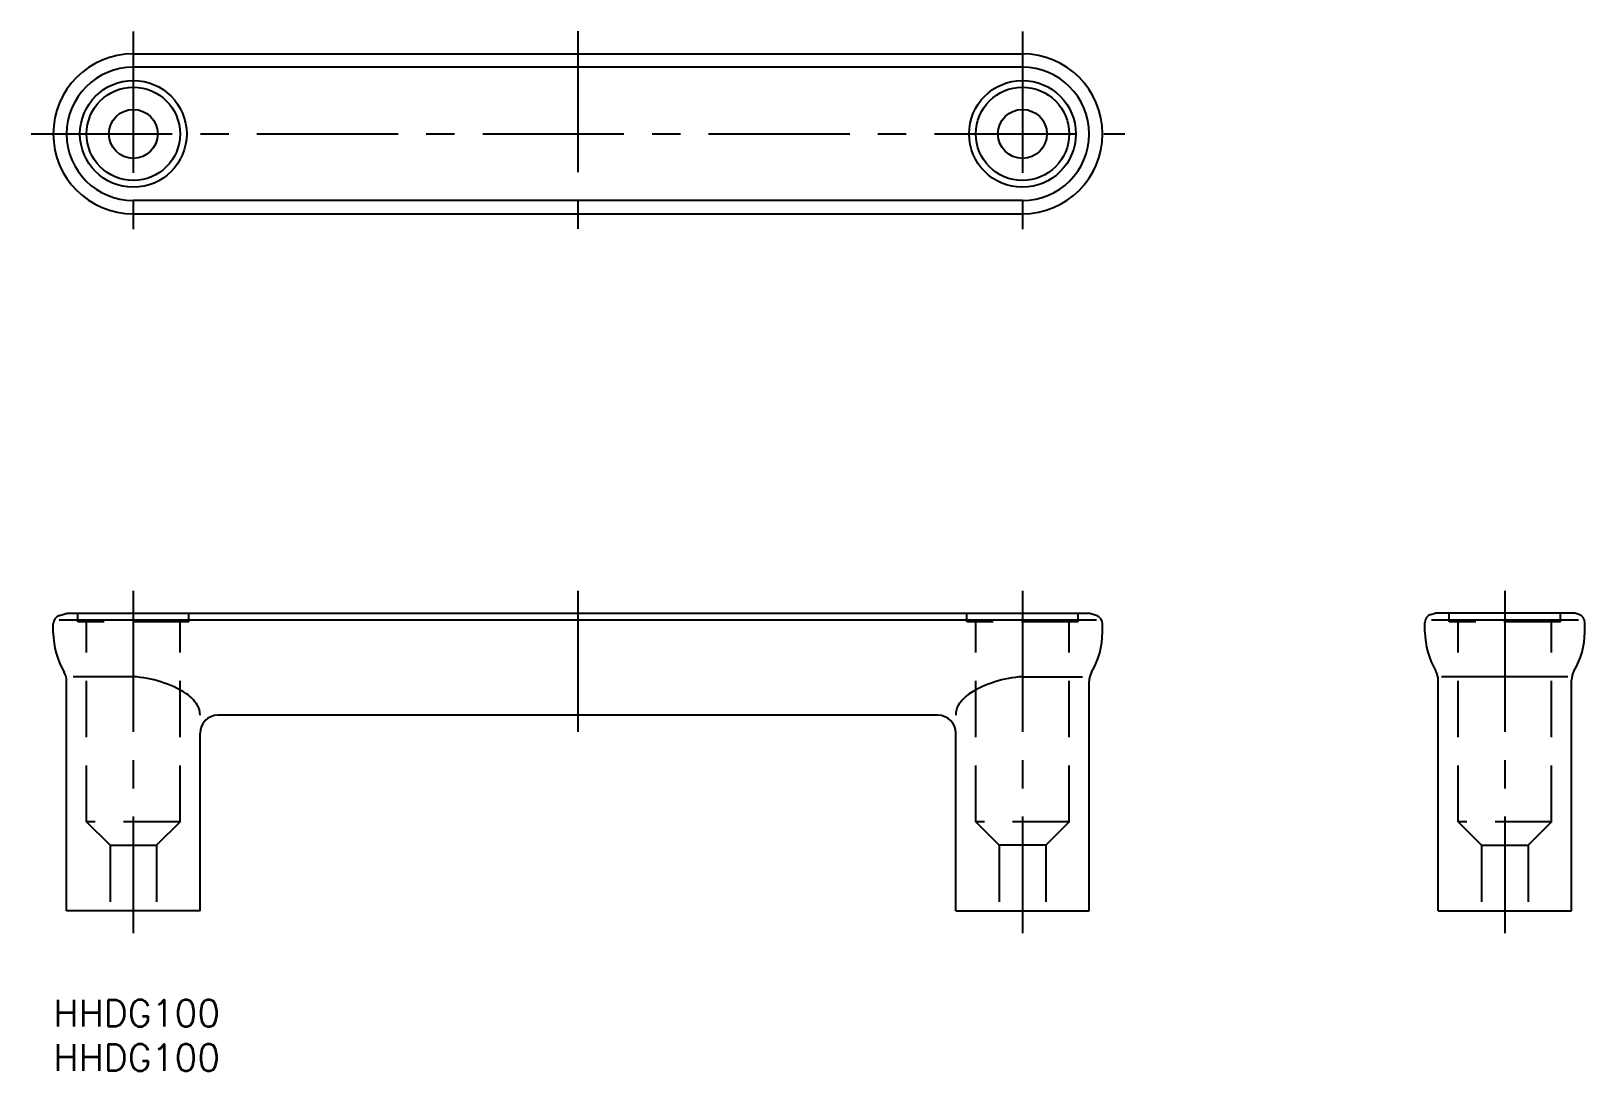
# Model space of a CAD drawing. Extents: x -2 to 172, y -8 to 109.
import ezdxf

# ---------------------------------------------------------------- set-up
doc = ezdxf.new("R2010")
doc.units = 0
doc.header["$LTSCALE"] = 0.5
doc.linetypes.add('CENTER', pattern=[50.8, 31.75, -6.35, 6.35, -6.35])
doc.linetypes.add('DASHED', pattern=[19.05, 12.7, -6.35])
for name, color, linetype in [('MSM_CENTER', 1, 'CENTER'), ('MSM_CONTINUOUS', 7, 'CONTINUOUS'), ('MSM_DASHED', 4, 'DASHED'), ('MSM_NARROW', 5, 'CONTINUOUS'), ('MSM_PART_NUMBER', 7, 'CONTINUOUS')]:
    doc.layers.add(name, color=color, linetype=linetype)
doc.styles.get("Standard").update_dxf_attribs({"font": 'txt.shx', "height": 3, "bigfont": 'bigfont.shx'})

# ---------------------------------------------------------------- blocks, each defined once
blk = doc.blocks.new('*U2')
at = {"layer": 'MSM_PART_NUMBER'}
blk.add_text('HHDG100', height=3, dxfattribs=at).set_placement((0, -3))
blk = doc.blocks.new('*U3')
at = {"layer": 'MSM_PART_NUMBER'}
blk.add_text('HHDG100', height=3, dxfattribs=at).set_placement((0, -8))

msp = doc.modelspace()

# ---------------------------------------------------------------- linework, layer by layer
at = {"layer": 'MSM_CENTER'}
for p, q in [((9, 108.89), (9, 85.89)), ((59, 108.95), (59, 85.89)), ((109, 108.89), (109, 85.89)), ((-2.5, 97.39), (120.5, 97.39)), ((9, 46), (9, 7.5)), ((59, 46), (59, 29.5)), ((109, 46), (109, 7.5)), ((163.26, 46), (163.26, 7.5))]:
    msp.add_line(p, q, dxfattribs=at)
at = {"layer": 'MSM_CONTINUOUS'}
for p, q in [((9, 106.39), (109, 106.39)), ((109, 104.89), (9, 104.89)), ((109, 89.89), (9, 89.89)), ((9, 88.39), (109, 88.39)), ((0, 41.29), (0, 42.27)), ((0.69, 43.22), (1.55, 43.5)), ((1.55, 43.5), (116.45, 43.5)), ((117.31, 43.22), (116.45, 43.5)), ((118, 41.35), (118, 42.27)), ((154.26, 41.37), (154.26, 42.4)), ((154.95, 43.35), (155.41, 43.5)), ((171.12, 43.5), (155.41, 43.5)), ((171.57, 43.35), (171.12, 43.5)), ((172.26, 41.37), (172.26, 42.4)), ((1.5, 10), (1.5, 35.83)), ((116.5, 10), (116.5, 35.83)), ((155.76, 10), (155.76, 35.96)), ((170.76, 10), (170.76, 35.96)), ((99.5, 32), (18.5, 32)), ((16.5, 10), (16.5, 30)), ((101.5, 10), (101.5, 30)), ((16.5, 10), (1.5, 10)), ((101.5, 10), (116.5, 10)), ((155.76, 10), (170.76, 10))]:
    msp.add_line(p, q, dxfattribs=at)
for centre, radius in [((9, 97.39), 6), ((109, 97.39), 6), ((9, 97.39), 5.25), ((109, 97.39), 5.25), ((9, 97.39), 2.75), ((109, 97.39), 2.75)]:
    msp.add_circle(centre, radius, dxfattribs=at)
for centre, radius, start, end in [((9, 97.39), 9, 90, 270), ((9, 97.39), 7.5, 90, 270), ((109, 97.39), 9, 270, 90), ((109, 97.39), 7.5, 270, 90), ((1, 42.27), 1, 108.1676, 180), ((117, 42.27), 1, 360, 71.8324), ((155.26, 42.4), 1, 108.1343, 180), ((171.26, 42.4), 1, 0, 71.8657), ((8.95, 41.36), 8.95, 180.453, 210.355), ((109.06, 41.36), 8.94, 329.6416, 359.9454), ((163.1, 41.46), 8.83, 180.6235, 210.5618), ((163.43, 41.46), 8.83, 329.4382, 359.3765), ((-0.5, 35.83), 2, 360, 30.32), ((118.5, 35.83), 2, 149.68, 180), ((153.76, 35.96), 2, 360, 30.3195), ((172.76, 35.96), 2, 149.6805, 180), ((18.5, 30), 2, 90, 180), ((99.5, 30), 2, 360, 90)]:
    msp.add_arc(centre, radius, start, end, dxfattribs=at)
at = {"layer": 'MSM_DASHED'}
for p, q in [((2.75, 42.5), (2.75, 43.5)), ((15.25, 42.5), (2.75, 42.5)), ((3.75, 20), (3.75, 42.5)), ((14.25, 20), (14.25, 42.5)), ((15.25, 42.5), (15.25, 43.5)), ((102.75, 42.5), (102.75, 43.5)), ((115.25, 42.5), (102.75, 42.5)), ((103.75, 20), (103.75, 42.5)), ((114.25, 20), (114.25, 42.5)), ((115.25, 42.5), (115.25, 43.5)), ((157.01, 42.5), (157.01, 43.5)), ((169.51, 42.5), (157.01, 42.5)), ((158.01, 20), (158.01, 42.5)), ((168.51, 20), (168.51, 42.5)), ((169.51, 42.5), (169.51, 43.5)), ((6.38, 17.38), (3.75, 20)), ((14.25, 20), (3.75, 20)), ((14.25, 20), (11.62, 17.38)), ((106.38, 17.38), (103.75, 20)), ((114.25, 20), (103.75, 20)), ((114.25, 20), (111.62, 17.38)), ((160.64, 17.38), (158.01, 20)), ((168.51, 20), (158.01, 20)), ((168.51, 20), (165.89, 17.38)), ((6.38, 17.38), (6.38, 10)), ((6.38, 17.38), (11.62, 17.38)), ((11.62, 17.38), (11.62, 10)), ((111.62, 17.38), (106.38, 17.38)), ((106.38, 17.38), (106.38, 10)), ((111.62, 17.38), (111.62, 10)), ((160.64, 17.38), (160.64, 10)), ((160.64, 17.38), (165.89, 17.38)), ((165.89, 17.38), (165.89, 10))]:
    msp.add_line(p, q, dxfattribs=at)
at = {"layer": 'MSM_NARROW'}
for p, q in [((0.66, 42.72), (117.34, 42.72)), ((154.99, 42.72), (171.53, 42.72)), ((9, 36.34), (2.24, 36.34)), ((109, 36.34), (115.76, 36.34)), ((156.15, 36.36), (170.35, 36.36))]:
    msp.add_line(p, q, dxfattribs=at)
for centre, radius, start, end in [((8.22, 23.58), 12.78, 58.1012, 86.4843), ((109.78, 23.58), 12.78, 93.5157, 121.8988), ((12.62, 30.96), 4.19, 31.7765, 55.8328), ((105.38, 30.96), 4.19, 124.1672, 148.2235), ((14.37, 32.05), 2.13, 358.7226, 31.7441), ((103.63, 32.05), 2.13, 148.2559, 181.2774)]:
    msp.add_arc(centre, radius, start, end, dxfattribs=at)

# ---------------------------------------------------------------- block references
at = {"layer": 'MSM_CONTINUOUS'}
for name in ['*U2', '*U3']:
    msp.add_blockref(name, (0, 0), dxfattribs=at)

doc.saveas('drawing.dxf')
